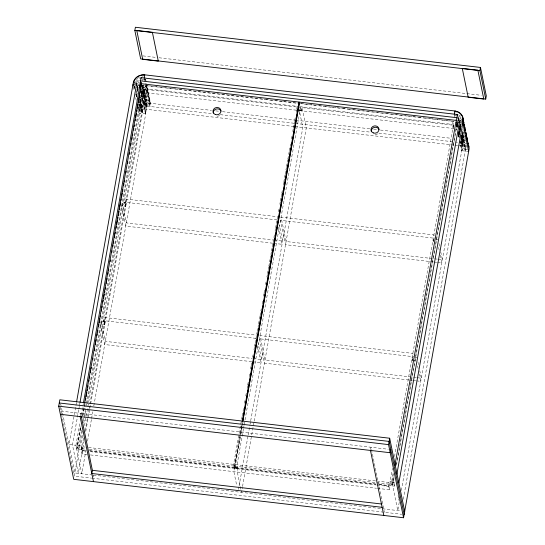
<?xml version="1.0" encoding="UTF-8"?>
<svg xmlns="http://www.w3.org/2000/svg" width="545" height="545" viewBox="0 0 545 545"><rect width="100%" height="100%" fill="white"/><g stroke="black" fill="none" stroke-linecap="round" stroke-linejoin="round"><path stroke-width="0.41" stroke-dasharray="2.73 2.04" d="M140.085 99.456L142.477 112.29L139.847 99.49L139.636 100.668L142.899 101.05L144.112 93.495L147.436 93.672L147.872 91.178L147.334 90.613A9.844 8.965 -11.6 0 0 141.189 92.139M142.974 85.224A9.844 8.965 -11.6 0 0 142.354 85.401L146.789 106.752L146.898 106.105L147.6 106.186L143.219 84.857M462.003 119.798A9.844 8.965 -11.6 0 0 457.875 117.23L458.522 120.861M459.871 126.011L459.857 126.358M461.22 126.426L460.729 127.162L460.062 123.981M459.898 126.127L460.477 129.09L458.985 136.918M461.915 135.964L460.477 143.608L461.935 150.713L463.311 142.974L461.813 135.657M461.942 136.08L463.195 143.614L461.738 136.502M145.529 79.877L144.997 79.236A9.844 8.965 -11.6 0 0 141.809 79.536M150.488 104.054L146.585 85.136M145.679 85.143L150.059 106.473L150.597 103.468L149.957 103.414A9.844 8.965 -11.6 0 0 139.452 110.689L139.963 111.344M76.45 402.653L69.011 444.495L75.925 445.306L81.764 473.748L85.776 451.151M78.712 409.751L72.465 444.897L78.303 473.346L83.957 441.545M78.862 408.913L79.311 406.4M79.461 405.562L79.904 403.055M137.381 86.505L137.013 87.868L138.641 88.058M137.299 89.291C138.662 86.171 135.514 86.73 137.592 90.715M80.265 415.808L80.687 413.417L81.198 415.917M75.925 445.306L79.938 422.709M81.28 415.174L82.765 406.802M82.915 405.97L83.358 403.457M86.26 450.286L76.988 449.209L76.695 447.786L80.565 426.026M82.499 415.147L83.984 406.774M81.75 430.053L78.323 449.332L77.485 445.265L80.912 425.986M82.697 415.93L84.788 404.192M76.988 449.209L81.001 426.612M82.935 415.733L85.02 404.015M141.986 87.786L141.141 92.514L145.522 113.851L146.898 106.105L142.565 84.979M83.385 420.829L86.362 404.07M86.512 403.232L141.632 93.1L140.801 89.039M144.943 77.029L144.514 79.454L141.85 79.018M82.288 431.095L74.284 476.132L91.567 478.142M83.773 422.729L84.516 418.546M84.666 417.708L85.858 411.012M87.193 403.477L139.132 111.248A10.042 9.142 -11.6 0 1 150.624 103.284L211.46 110.376M83.862 437.996L81.777 449.734L80.939 445.667L82.881 434.774M84.516 425.55L144.255 89.441L141.489 89.114M87.098 454.537L82.036 453.951L81.205 449.884L81.77 446.696L85.143 447.091M296.425 110.206L146.237 92.705L145.406 88.644L145.971 85.456L172.125 88.501M146.258 84.952L145.971 86.566L142.647 86.383L141.434 93.938L138.995 93.651M251.715 361.669L104.729 344.542L100.552 324.227L104.606 324.697L103.911 324.139L104.477 320.951L103.741 317.374L256.566 335.182M272.766 243.22L125.779 226.093L121.61 205.772L125.657 206.248L124.962 205.69L125.527 202.502L124.798 198.925L277.616 216.726L277.017 220.105M85.204 430.455L88.93 409.499M89.073 408.661L145.086 93.502L144.255 89.441M104.504 324.214L105.069 321.019L104.477 320.951M125.554 205.758L126.12 202.57L125.527 202.502M104.606 324.697L105.069 321.019M125.657 206.248L126.12 202.57M85.742 431.497L90.504 404.717M90.654 403.879L142.586 111.65L141.891 111.568M82.036 453.951L82.602 450.756L81.77 446.696M146.237 92.705L146.803 89.516L145.971 85.456M87.561 441.109L91.431 419.35M91.58 418.512L92.773 411.816M93.808 405.957L145.719 113.878L141.053 91.117M242.082 416.7L233.601 464.388L234.336 467.964L237.797 468.366L237.893 467.814L234.439 467.412L234.336 467.964M242.225 415.862L243.86 406.665M244.46 403.314L245.202 399.131M245.795 395.786L246.245 393.279M247.137 388.258L247.58 385.751M247.73 384.913L248.322 381.568M249.215 376.547L249.665 374.034M250.557 369.019L251 366.506M251.15 365.668L251.742 362.323M252.635 357.302L253.084 354.795M253.97 349.774L254.42 347.267M254.57 346.429L255.012 343.922M255.162 343.084L255.755 339.739M255.905 338.901L257.097 332.205M257.247 331.374L258.432 324.677M258.582 323.839L259.917 316.311M260.067 315.473L261.259 308.783M262.152 303.763L262.595 301.256M263.487 296.235L263.937 293.728M264.087 292.89L264.679 289.545M265.572 284.524L266.014 282.01M266.907 276.996L267.357 274.482M267.506 273.644L268.099 270.3M268.249 269.462L268.692 266.955M268.842 266.117L269.434 262.772M269.584 261.934L270.034 259.427M270.177 258.589L270.776 255.244M270.92 254.406L271.369 251.899M271.519 251.061L272.112 247.716M272.262 246.878L274.489 234.33M275.089 230.985L275.532 228.471M275.681 227.633L276.274 224.288M276.424 223.45L276.867 220.943M278.509 211.739L278.951 209.232M279.844 204.212L280.287 201.704M280.437 200.867L281.036 197.522M281.179 196.684L281.629 194.177M281.779 193.339L282.371 189.994M283.264 184.973L283.707 182.459M283.856 181.628L284.456 178.276M284.599 177.445L285.049 174.931M285.199 174.093L285.791 170.749M285.941 169.911L286.384 167.404M286.534 166.566L287.726 159.876M287.869 159.038L289.211 151.51M289.361 150.672L290.546 143.982M291.439 138.961L291.888 136.448M292.781 131.434L293.224 128.92M293.373 128.082L293.966 124.737M294.116 123.899L294.566 121.392M294.709 120.554L295.308 117.209M296.201 112.188L296.644 109.681M296.793 108.843L297.093 107.167M89.632 450.681L234.602 467.569L234.309 466.145L242.041 422.627M375.75 484.015L234.997 467.617L234.704 466.193L239.909 436.899M240.502 433.554L241.994 425.182M234.439 467.412L233.873 471.636L236.707 485.452M234.602 467.569L240.107 436.606M240.25 435.768L242.634 422.375M234.997 467.617L240.795 434.978M240.945 434.14L243.029 422.423M243.452 428.813L237.061 464.79L237.797 468.366M243.601 427.982L244.051 425.468M244.194 424.63L300.697 106.738L301.433 111.344L297.979 110.942M237.893 467.814L237.327 472.038L241.496 492.36L242.389 487.332M301.433 111.344L302.094 107.61L306.27 127.932L254.154 421.149M238.492 489.444L238.935 486.93M239.085 486.092L248.016 435.823M248.166 434.985L249.951 424.937M250.101 424.099L250.55 421.585M250.7 420.747L302.809 127.53L298.81 108.019M242.539 486.494L254.004 421.987M370.6 449.632L371.029 447.241L384.375 512.259M377.351 488.354L389.164 489.73L388.326 485.67L388.898 482.482L377.93 481.201M453.365 128.491L452.534 124.423L453.099 121.235L453.931 125.302L453.365 128.491L297.27 110.301M393.115 473.176L390.881 485.745L390.043 481.685L392.427 468.271M394.512 456.54L453.358 125.452L455.429 125.697M389.164 489.73L389.73 486.542L388.898 482.482M412.803 358.978L412.524 360.572L412.844 357.69M433.473 241.633L433.902 239.241M433.718 241.326L433.997 239.732M399.267 502.197L397.775 510.57L391.937 482.121L393.429 473.755M394.096 477.611L392.611 485.977L392.318 484.56L393.803 476.187M456.649 125.534L457.078 123.115M396.474 464.217L457.017 123.586M379.122 484.41L394.335 486.147L393.504 482.087L394.246 477.897M396.481 465.321L456.812 125.854M456.942 126.958L457.534 123.381M457.671 122.591L458.44 119.014L457.766 118.653M457.827 124.805L457.235 128.382L456.478 124.723M394.335 486.147L395.084 481.957M459.306 137.912L458.434 133.648L459.694 126.549M458.543 133.259L458.876 131.502M459.939 125.493L460.055 124.097M460.511 127.394A9.844 8.965 -11.6 0 0 459.919 127.189L458.727 135.071L461.165 135.358M458.692 135.494L459.142 132.994L459.857 132.578M460.232 126.917L460.389 125.282L461.165 125.091M461.165 136.659L461.445 135.085M461.983 135.453L462.419 133.566L464.933 133.934M462.276 136.87L462.712 134.99L465.226 135.358M401.345 490.48L461.738 150.692L460.402 144.193M403.32 499.254L465.519 149.275L462.18 133.021M142.681 111.868L139.329 111.269L139.452 110.689M457.371 124.539L457.78 124.076M459.415 134.492L459.817 134.036M137.803 89.537L137.919 88.889L137.217 88.815M462.419 130.868L466.213 149.357L465.519 149.275L465.403 149.916L461.901 132.851M137.626 90.17L135.582 90.007M139.847 101.615L140.637 101.915L140.222 103.516L143.478 103.897L144.691 96.342L148.015 96.52L148.458 94.019L147.913 93.461A9.844 8.965 -11.6 0 0 141.244 95.327M461.445 137.204L462.228 137.619L460.77 145.024L464.027 145.406L464.463 143.526L466.976 143.887M461.738 138.621L462.521 139.043L461.056 146.448L464.32 146.83L464.756 144.943L467.269 145.311M462.031 140.045L462.814 140.467L461.349 147.872L464.613 148.254L464.933 146.428L466.915 146.66M459.163 131.222L459.564 131.154A9.844 8.965 -11.6 0 1 460.791 131.454M139.67 100.13L140.344 100.491L139.929 102.092L143.185 102.474L144.398 94.919L147.722 95.096L148.165 92.596L147.62 92.037A9.844 8.965 -11.6 0 0 140.951 93.91M459.19 129.724L459.272 129.73A9.844 8.965 -11.6 0 1 460.498 130.03L457.521 129.805M461.233 139.684L461.315 139.69A9.844 8.965 -11.6 0 1 465.314 141.359M142.933 55.89L155.618 57.368M158.997 57.763L466.002 93.536M466.847 93.631L481.221 95.307M454.605 115.581L457.064 115.867M172.969 88.603L178.031 89.189M178.876 89.291L264.938 99.313M265.783 99.415L282.657 101.377M283.502 101.479L297.849 103.148M301.222 103.543L312.19 104.824M313.034 104.919L318.096 105.512M318.941 105.607L324.002 106.2M324.847 106.295L329.909 106.888M330.754 106.983L335.815 107.576M336.66 107.672L341.722 108.264M342.567 108.36L347.628 108.952M348.473 109.048L405.848 115.731M406.693 115.833L411.754 116.419M412.599 116.521L417.661 117.107M418.506 117.209L423.567 117.795M424.412 117.897L429.474 118.483M430.318 118.585L451.41 121.038M141.693 85.143L297.618 103.312M299.702 103.55L454.782 121.617M457.201 123.79L459.646 124.069M456.356 124.117L457.998 124.308M145.406 88.644L298.967 106.534M299.811 106.636L452.534 124.423M456.683 125.112L459.122 125.398M146.803 89.516L296.991 107.018M297.836 107.113L453.931 125.302M456.969 126.535L459.415 126.822M458.89 128.15L460.525 128.341L459.857 125.091M297.972 109.913L301.433 110.315M136.516 91.505L137.803 91.655M297.877 110.458L301.331 110.86M459.183 129.574L460.811 129.764M141.632 93.1L145.086 93.502M455.572 129.676L456.955 129.839M136.168 92.854L137.456 93.004M464.64 132.51L462.623 132.203M139.282 95.075L141.727 95.361L142.94 87.806L146.264 87.983L146.687 85.34M458.141 132.224L459.769 132.415M458.107 132.646L459.748 132.837M140.392 96.594L142.02 96.785L143.301 89.128L146.557 89.407L146.993 86.907L146.455 86.348A9.844 8.965 -11.6 0 0 142.647 86.825M458.434 133.648L460.062 133.838M458.399 134.07L460.041 134.261M139.057 97.828L142.313 98.209L143.526 90.654L146.85 90.831L147.286 88.331L146.748 87.772A9.844 8.965 -11.6 0 0 141.741 88.699M465.519 136.781L463.005 136.413L462.569 138.294L460.934 138.103M139.343 99.251L142.606 99.626L143.819 92.071L147.143 92.255L147.579 89.755L147.041 89.189A9.844 8.965 -11.6 0 0 141.455 90.402M465.805 138.198L463.298 137.837L462.855 139.718L461.227 139.527M465.457 139.547L463.475 139.316L463.148 141.141L460.709 140.855M215.684 110.867L219.07 111.262M222.449 111.657L295.111 120.118M295.955 120.22L370.307 128.879M373.693 129.274L377.072 129.669M380.451 130.064L451.423 138.335M138.212 102.807L140.746 103.032L140.515 104.94L143.771 105.314L144.984 97.766L148.308 97.943L148.744 95.443L148.206 94.878A9.844 8.965 -11.6 0 0 140.542 97.535M466.391 141.046L463.884 140.678L463.441 142.558L460.184 142.184M459.857 141.182L463.114 141.768L461.642 149.296L464.899 149.671L465.341 147.79L467.848 148.158M138.505 104.231L141.039 104.456L140.808 106.364L144.064 106.738L145.277 99.183L148.601 99.367L149.037 96.867L148.499 96.302A9.844 8.965 -11.6 0 0 139.568 100.328M146.898 106.105L212.714 113.776M220.309 114.661L294.559 123.313M295.39 123.408L369.742 132.067M378.932 133.143L458.461 142.409M459.094 142.483L463.4 143.192M138.798 105.655L141.332 105.873L141.101 107.781L144.357 108.162L145.57 100.607L148.894 100.784L149.33 98.291L148.792 97.725A9.844 8.965 -11.6 0 0 139.506 102.249M460.477 143.608L463.734 143.982L463.89 142.354L464.756 142.245M293.993 126.501L146.333 109.293L141.993 88.167M294.838 126.597L454.305 145.174M455.15 145.277L457.684 145.57M458.529 145.672L462.746 146.162L461.24 138.846M465.519 149.275L467.501 149.507M145.719 113.878L138.811 113.067L138.307 110.628M461.738 150.692L468.652 151.496M277.051 219.921L124.226 202.113L124.962 205.69M126.222 203.06L122.175 202.583L126.345 222.905L273.331 240.032M435.762 239.119L438.187 239.405M274.176 240.127L282.623 241.108L279.285 224.853M437.294 259.134L286.077 241.517L281.077 217.135L433.902 234.936L434.631 238.512M438.139 259.229L442.363 259.72L440.694 251.592M273.61 243.315L282.058 244.303L278.556 227.231M433.343 261.927L285.512 244.705L280.512 220.323L433.33 238.124L433.922 240.985M434.188 262.022L436.722 262.322M437.567 262.418L441.791 262.908L440.122 254.781M256 338.37L103.175 320.562L103.911 324.139M105.171 321.509L101.125 321.039L105.294 341.354L252.281 358.481M414.711 357.575L417.136 357.854M412.422 360.088L413.015 360.156M413.328 360.667L415.76 360.954M253.125 358.583L261.573 359.564L258.235 343.309M416.237 377.583L265.027 359.966L260.026 335.584L412.844 353.392L413.58 356.968M417.082 377.685L421.305 378.175L419.807 370.859M252.56 361.771L261.007 362.752L257.499 345.687M408.913 379.988L264.461 363.154L259.454 338.772L412.279 356.58L412.865 359.441M409.758 380.083L412.293 380.376M413.137 380.478L415.671 380.771M416.516 380.873L420.74 381.364L419.241 374.047M60.938 411.114L388.306 449.257M77.485 445.265L80.939 445.667M390.043 481.685L393.504 482.087M391.937 482.121L395.397 482.523M88.522 447.479L377.086 481.099M76.695 447.786L85.967 448.862M89.339 449.257L234.309 466.145M234.704 466.193L392.318 484.56M81.205 449.884L85.422 450.374M89.639 450.865L375.675 484.192M379.048 484.587L388.326 485.67M234.534 467.903L237.995 468.305M82.602 450.756L85.981 451.151M90.198 451.642L376.227 484.968M377.072 485.07L389.73 486.542M90.47 454.932L376.506 488.259M92.609 475.015L74.849 472.944L60.686 403.954M93.454 475.111L400.541 510.89M92.044 478.203L401.658 514.276M149.957 103.414L150.481 103.829M136.379 94.265L136.005 93.992M136.754 95.695L136.243 95.041A9.844 8.965 -11.6 0 1 137.463 92.296M134.922 87.152L134.492 86.512A9.844 8.965 -11.6 0 1 134.656 85.933M136.965 97.105L136.536 96.465A9.844 8.965 -11.6 0 1 136.904 95.327M138.791 106.963L141.625 107.297L141.387 109.204L144.65 109.586L145.862 102.031L149.187 102.208L149.623 99.708L149.085 99.149A9.844 8.965 -11.6 0 0 138.948 105.28M463.311 142.974L462.61 142.892L461.152 135.78M134.881 88.365L134.492 86.737M460.484 128.967L459.694 128.668L460.28 131.515M460.961 123.756L461.254 125.173M460.348 124.076L461.016 127.332M461.86 134.84L465.192 151.094M458.147 117.591L458.733 120.431M457.637 115.336L458.638 120.213M459.81 125.902L460.477 129.158M459.987 127.973L460.566 130.814M458.236 121.555L457.943 120.132L458.44 120.07A9.844 8.965 -11.6 0 0 457.848 119.907M459.244 129.09L459.905 132.346M457.35 123.34L457.848 125.779M459.019 131.468L459.687 134.717M456.39 123.695L457.262 127.959M454.476 114.968L455.477 119.846M458.481 134.479L459.278 138.335M456.063 123.061L457.064 127.939M458.399 134.438L459.237 138.505M453.358 125.452L453.692 127.08M439.025 243.465L439.692 246.722M438.623 247.471L439.29 250.72M417.974 361.921L418.642 365.17M417.572 365.92L418.24 369.169M398.068 495.528L398.565 497.967M398.736 498.777L399.233 501.216M145.59 79.086L150.597 103.468M145.522 79.645L145.808 81.069M144.391 78.841L145.556 84.529M142.054 79.168L142.34 80.585M142.313 85.197L146.694 106.534M137.429 86.267L138.301 90.531M137.217 86.696L138.096 90.961M139.595 100.471L142.265 113.469M135.95 93.849L136.829 98.114M138.58 106.65L139.459 110.914M134.159 86.076L134.826 89.326M135.828 94.203L136.495 97.453M138.498 107.208L139.329 111.269M133.47 87.064L134.138 90.313M135.637 97.63L136.305 100.88M93.352 475.097L93.699 476.807M60.1 407.047L61.49 413.791M61.619 414.445L73.943 474.47M134.785 88.161L134.785 87.929A9.844 8.965 -11.6 0 1 134.949 87.357M461.363 139.506A10.042 9.142 -11.6 0 1 465.437 141.209M461.022 138.267A9.844 8.965 -11.6 0 1 465.505 140.303M455.77 112.665A9.844 8.965 -11.6 0 1 456.39 112.795M377.603 133.859A4.019 3.658 -11.6 0 1 373.618 134.356M459.925 124.546A9.844 8.965 -11.6 0 1 461.056 125.064M459.626 125.766A9.844 8.965 -11.6 0 1 461.349 126.488M137.435 94.237A9.844 8.965 -11.6 0 1 137.756 93.713M134.806 81.437A9.844 8.965 -11.6 0 1 135.126 80.912M136.298 79.475A9.844 8.965 -11.6 0 1 137.742 78.262M138.273 77.915A9.844 8.965 -11.6 0 1 139.404 77.322M142.49 76.457A9.844 8.965 -11.6 0 1 143.131 76.395M135.773 81.839A9.844 8.965 -11.6 0 1 139.697 78.746M458.979 128.313A9.844 8.965 -11.6 0 1 460.798 128.818M462.467 129.635A9.844 8.965 -11.6 0 1 463.461 130.35M458.454 114.832A9.844 8.965 -11.6 0 1 460.539 116.126M458.747 116.255A9.844 8.965 -11.6 0 1 461.71 118.374M461.969 134.506A9.844 8.965 -11.6 0 1 464.626 136.039M461.669 135.719A9.844 8.965 -11.6 0 1 464.435 137.088M138.9 103.312A9.844 8.965 -11.6 0 1 139.186 102.773M457.521 121.201A9.844 8.965 -11.6 0 1 458.141 121.331M457.555 118.483A9.844 8.965 -11.6 0 1 460.934 120.023M462.514 132.176A9.844 8.965 -11.6 0 1 463.052 132.483M463.563 132.823A9.844 8.965 -11.6 0 1 464.04 133.191M461.676 133.082A9.844 8.965 -11.6 0 1 463.85 134.247M219.594 115.445A4.019 3.658 -11.6 0 1 215.609 115.949M137.333 81.886A9.844 8.965 -11.6 0 1 139.411 80.449M137.626 83.31A9.844 8.965 -11.6 0 1 139.145 82.186M462.76 131.059A9.844 8.965 -11.6 0 1 463.27 131.399M138.396 84.325A9.844 8.965 -11.6 0 1 138.907 83.95M136.945 87.527A9.844 8.965 -11.6 0 1 137.756 86.587M461.349 136.979A9.844 8.965 -11.6 0 1 464.728 138.512M136.877 89.448A9.844 8.965 -11.6 0 1 138.498 87.575M136.325 92.48A9.844 8.965 -11.6 0 1 137.524 90.368M137.919 89.891A9.844 8.965 -11.6 0 1 138.341 89.434M142.095 109.027L141.68 110.628L144.943 111.01L146.155 103.455L149.48 103.632L149.916 101.132L149.378 100.573A9.844 8.965 -11.6 0 0 138.873 107.842L139.22 108.462L142.095 109.027M142.388 110.444L141.972 112.052L145.229 112.427L146.442 104.872L149.766 105.056L150.209 102.555L149.664 101.99A9.844 8.965 -11.6 0 0 139.166 109.266L139.513 109.886L142.388 110.444"/><path stroke-width="0.82" d="M144.65 75.605L144.118 74.972A9.844 8.965 -11.6 0 0 133.614 82.24L133.491 82.826L136.747 83.201L136.638 83.848M133.614 82.24L134.125 82.895M454.312 114.157L454.843 111.153L455.477 111.241A9.844 8.965 -11.6 0 1 463.018 120.622L462.937 121.208L459.68 120.827L459.564 121.474M468.462 144.963A10.042 9.142 -11.6 0 1 468.973 149.677L403.559 517.75L73.718 479.321L58.703 406.175L59.834 399.798L389.675 438.228L404.69 511.374M134.833 30.438L135.398 27.25L480.458 67.451L486.297 95.9L485.731 99.088L140.671 58.887L134.833 30.438L479.893 70.639L485.731 99.088M76.6 401.815L133.293 82.799A10.042 9.142 -11.6 0 1 144.786 74.842L454.877 110.969A10.042 9.142 -11.6 0 1 463.134 121.228L398.851 482.925M80.054 402.217L136.747 83.201L136.052 83.119M83.508 402.619L139.881 85.429L132.966 84.625L133.3 86.246M139.976 86.825L140.821 82.097M141.25 82.731L140.269 88.249L139.684 85.408L141.06 77.663L141.761 77.744M84.577 403.429L141.4 83.719L299.014 102.085L299.307 103.502L242.927 420.699M140.985 87.309L141.4 84.938M85.531 400.003L85.831 398.327M86.124 396.651L86.873 392.461M87.166 390.785L87.466 389.11M87.765 387.434L88.065 385.758M88.808 381.561L89.108 379.885M89.4 378.21L89.7 376.534M90.45 372.344L90.742 370.668M91.042 368.992L91.342 367.316M92.684 359.768L92.977 358.092M94.319 350.551L94.619 348.875M95.361 344.685L95.661 343.009M95.961 341.334L96.254 339.658M97.003 335.461L97.296 333.785M97.596 332.109L97.896 330.434M98.638 326.244L98.938 324.568M99.238 322.892L99.98 318.702M100.28 317.026L100.573 315.351M101.322 311.154L101.622 309.478M101.915 307.802L102.215 306.127M102.957 301.937L103.257 300.261M103.557 298.585L104.299 294.395M104.599 292.72L104.899 291.037M105.192 289.361L105.492 287.685M106.234 283.495L106.534 281.82M106.834 280.144L107.133 278.468M107.876 274.278L108.176 272.602M108.469 270.926L108.768 269.25M110.11 261.702L110.41 260.026M111.752 252.485L112.045 250.809M112.795 246.619L113.088 244.937M113.387 243.261L113.687 241.585M114.43 237.395L114.729 235.719M115.029 234.043L115.322 232.368M116.071 228.178L116.364 226.502M116.664 224.826L117.407 220.63M117.706 218.954L118.006 217.278M118.306 215.602L119.048 211.412M119.348 209.736L119.641 208.061M119.941 206.385L120.69 202.195M120.983 200.512L121.283 198.836M121.583 197.161L122.325 192.971M122.625 191.295L122.925 189.619M123.667 185.429L123.967 183.754M124.26 182.078L124.56 180.402M125.902 172.854L126.202 171.178M127.537 163.636L127.837 161.96M129.179 154.412L129.478 152.736M130.814 145.195L131.113 143.519M131.863 139.329L132.156 137.653M132.455 135.977L132.755 134.302M133.498 130.105L133.798 128.429M134.097 126.753L134.39 125.078M135.14 120.888L135.433 119.212M135.732 117.536L136.475 113.346M136.775 111.67L137.074 109.995M137.374 108.312L138.117 104.122M138.416 102.446L138.709 100.77M139.009 99.095L139.752 94.905M140.051 93.229L140.351 91.553M144.221 78.03L144.759 75.026L144.118 74.972M242.191 421.789L299.014 102.085M242.586 421.837L299.409 102.126L457.023 120.493M403.559 517.75L388.544 444.604L389.675 438.228M390.779 449.543L390.213 452.731L60.372 414.302M394.914 465.382L455.899 122.25L462.814 123.054L468.652 151.496M456.097 122.271L457.473 114.525L456.771 114.443M396.883 474.157L459.68 120.827L460.375 120.908M479.893 70.639L480.458 67.451M463.018 120.622L462.303 121.133M466.799 139.186L466.813 139.111A9.844 8.965 -11.6 0 0 466.813 137.347M454.741 111.739L455.477 111.241M457.357 115.172L457.473 114.525L141.06 77.663L140.944 78.303M456.908 117.713L140.494 80.851L141.496 85.729M59.269 402.987L389.11 441.416L404.124 514.562M58.703 406.175L388.544 444.604M381.861 504.036L92.364 470.308L91.798 473.496L382.14 507.32M370.457 450.429L383.809 515.447M139.881 85.429L140.883 90.306M81.375 416.748L92.493 470.928M80.122 416.605L93.468 481.623M468.482 145.59A9.844 8.965 -11.6 0 1 468.775 146.721M468.482 145.304A9.844 8.965 -11.6 0 1 468.611 147.055M467.985 143.614A9.844 8.965 -11.6 0 1 468.189 144.166M462.93 118.565A9.844 8.965 -11.6 0 1 463.352 120.867M462.48 117.482A9.844 8.965 -11.6 0 1 462.725 118.013M371.281 131.454A4.019 3.658 -11.6 0 1 374.354 127.414A4.019 3.658 -11.6 0 1 379.013 129.533M465.062 129.39A9.844 8.965 -11.6 0 1 465.559 131.079M465.73 131.931A9.844 8.965 -11.6 0 1 465.982 133.668A9.844 8.965 -11.6 0 0 465.689 133.123M465.11 130.282A9.844 8.965 -11.6 0 1 465.355 130.814A9.844 8.965 -11.6 0 0 465.144 129.083M466.227 134.506A9.844 8.965 -11.6 0 1 466.234 136.264M465.648 132.237A9.844 8.965 -11.6 0 1 466.145 133.92M466.309 134.772A9.844 8.965 -11.6 0 1 466.568 136.509M463.516 121.119A9.844 8.965 -11.6 0 1 463.645 122.877M463.018 119.437A9.844 8.965 -11.6 0 1 463.223 119.989M463.516 121.406A9.844 8.965 -11.6 0 1 463.897 123.122M464.524 127.435A9.844 8.965 -11.6 0 1 464.974 128.518M467.31 139.902A9.844 8.965 -11.6 0 1 467.692 141.611M466.861 138.811A9.844 8.965 -11.6 0 1 467.106 139.35M467.896 142.456A9.844 8.965 -11.6 0 1 468.026 144.214M467.399 140.773A9.844 8.965 -11.6 0 1 467.603 141.319M464.687 127.101A9.844 8.965 -11.6 0 1 464.98 128.232M464.102 124.253A9.844 8.965 -11.6 0 1 464.394 125.391M464.558 126.236A9.844 8.965 -11.6 0 1 464.81 128.566M464.183 125.125A9.844 8.965 -11.6 0 1 464.394 125.677M466.731 137.054A9.844 8.965 -11.6 0 1 467.147 139.357M466.275 135.971A9.844 8.965 -11.6 0 1 466.52 136.502M467.31 139.609A9.844 8.965 -11.6 0 1 467.44 141.366M466.813 137.926A9.844 8.965 -11.6 0 1 467.188 139.036M213.279 113.047A4.019 3.658 -11.6 0 1 216.345 109A4.019 3.658 -11.6 0 1 221.004 111.119M464.102 123.967A9.844 8.965 -11.6 0 1 464.231 125.725M463.604 122.284A9.844 8.965 -11.6 0 1 463.809 122.829M466.227 135.085A9.844 8.965 -11.6 0 1 466.731 136.768M467.896 142.742A9.844 8.965 -11.6 0 1 468.189 143.88M152.375 32.284L136.768 30.465L142.688 59.316L158.295 61.135L152.375 32.284M477.876 70.21L462.269 68.391L468.189 97.242L483.796 99.061L477.876 70.21M373.325 132.932A4.019 3.658 -11.6 0 0 378.959 129.036A4.019 3.658 -11.6 0 0 372.637 126.631A4.019 3.658 -11.6 0 0 373.325 132.932M215.323 114.525A4.019 3.658 -11.6 0 0 220.95 110.621A4.019 3.658 -11.6 0 0 214.635 108.223A4.019 3.658 -11.6 0 0 215.323 114.525"/></g></svg>
